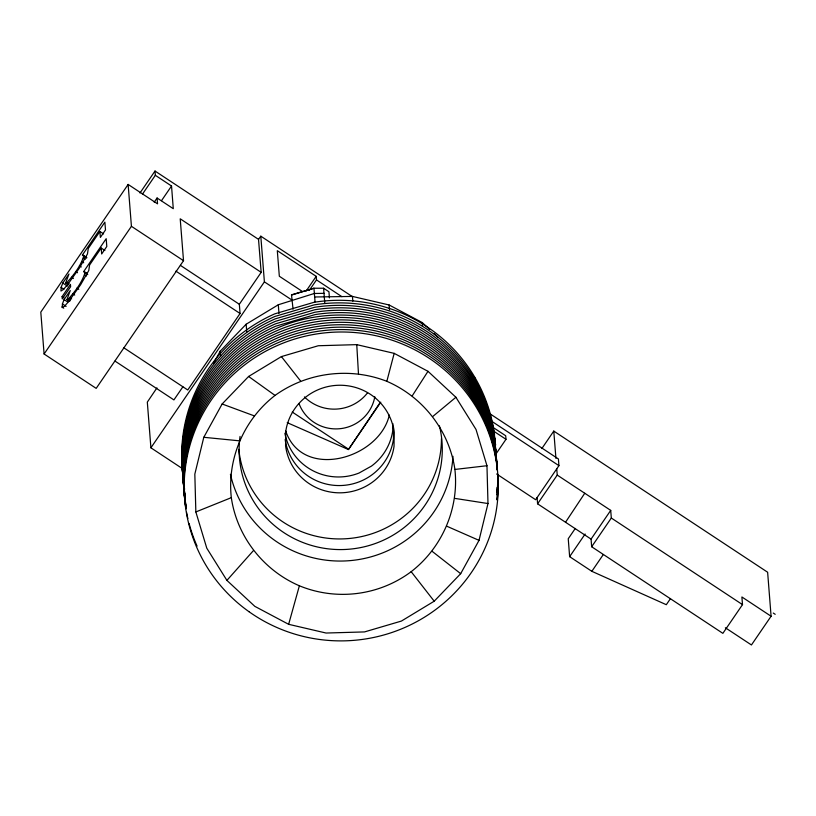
<?xml version="1.0" encoding="UTF-8"?>
<svg xmlns="http://www.w3.org/2000/svg" width="816" height="816" viewBox="0 0 816 816"><rect width="100%" height="100%" fill="white"/><g stroke="black" fill="none" stroke-linecap="round" stroke-linejoin="round"><path stroke-width="1.22" d="M231.316 497.658C227.001 458.653 244.066 419.373 275.043 395.423C307.173 372.259 349.962 366.884 386.835 381.317C422.841 396.811 449.259 430.562 454.9 469.445C459.224 508.439 442.16 547.72 411.172 571.679A112.69 110.803 -4.5 0 1 299.38 585.786C263.374 570.292 236.966 536.54 231.316 497.658L195.85 511.938L206.785 548.189L226.909 580.39L254.827 606.349L288.64 624.311L326.063 633.032L364.517 631.921L401.411 621.068L434.204 601.198L460.683 573.679L479.023 540.365L487.988 503.543L486.968 465.722L476.024 429.481L455.909 397.27L427.992 371.311L394.179 353.359L356.755 344.638L318.301 345.739L281.408 356.592L248.615 376.462L222.136 403.991L203.796 437.294L194.83 474.116L195.85 511.938M392.843 423.555L392.771 430.583A54.703 53.785 -4.5 0 1 371.484 466.089L359.05 473.025A54.703 53.785 -4.5 0 1 284.866 433.276M393.567 427.472L393.455 439.171A54.703 53.785 -4.5 0 1 339.354 485.561A54.703 53.785 -4.5 0 1 285.151 439.559M68.432 284.845L65.657 283.009L68.972 273.992L62.781 283.04L61.118 287.385L60.955 291.026L63.311 289.558L67.33 285.008L79.336 268.158L87.455 253.98L88.291 248.441L99.899 231.479L103.601 233.917M69.737 301.4L66.963 299.574L70.268 290.557L64.087 299.594L62.424 303.94L62.261 307.591L64.607 306.112L68.626 301.573L80.631 284.723L88.76 270.535L89.597 264.996L101.204 248.033L104.907 250.481M65.657 283.009L66.382 283.203C73.42 275.359 80.519 266.414 83.681 256.255L82.406 255L104.876 222.146L105.499 229.928L100.368 237.425L99.899 231.479M66.963 299.574L67.677 299.768C74.725 291.914 81.824 282.979 84.986 272.819L83.711 271.555L106.182 238.7L106.794 246.483L101.674 253.98L101.204 248.033M386.835 381.317L394.179 353.359M288.64 624.311L299.38 585.786M389.324 415.079C379.256 458.867 302.563 480.94 285.651 430.899M213.598 363.202L220.187 351.227L246.146 324.238L278.297 304.766L314.344 293.474L324.013 293.352L324.748 302.767M412.223 395.862L427.992 371.311M565.529 522.26L584.756 493.252M156.947 387.875L147.319 402.115L150.909 447.8L183.753 469.486M306.194 290.996L316.19 276.338L277.307 250.675L279.327 276.247L302.44 291.506M309.295 290.425L316.486 279.898L316.19 276.338M287.232 422.668L348.432 449.555L380.001 402.757M348.432 449.555L380.776 402.176M261.171 272.35L258.519 239.363L155.009 171.034L155.336 175.307L171.533 186.007L173.278 208.692L157.08 198.002L157.539 203.847L128.132 184.436L40.8 312.12L44.095 353.991L96.186 388.375L183.518 260.692L180.214 218.81L261.171 272.35L239.333 304.276L240.067 313.497L187.751 389.987L123.583 347.626M62.087 296.626L70.441 284.417L70.625 286.702L62.271 298.911L62.087 296.626L63.944 297.85M139.975 193.004L155.009 171.034M142.453 194.147L155.336 175.307M44.095 353.991L131.427 226.307L128.132 184.436M154.214 202.184L157.08 198.002M161.517 200.654L171.533 186.007M182.886 386.804L173.92 399.911L114.985 361.07M150.909 447.8L264.394 281.857L260.804 236.181L352.298 296.575M495.281 454.951L505.991 439.304L505.706 435.764L492.272 426.89M541.855 448.525L553.778 431.083L767.632 572.24L771.089 616.243L751.444 644.966L725.363 627.759M487.438 412.111L558.409 458.959L558.929 465.65L535.633 499.718L496.648 473.994M771.089 616.243L741.887 596.965L742.509 604.625L722.864 633.349L591.661 546.751L591.07 539.111L537.591 503.819L557.236 475.085L556.747 468.843M575.28 528.452L568.242 538.744L569.639 556.665L591.835 571.312L666.305 604.707L670.528 598.526M569.639 556.665L585.133 534.011M591.07 539.111L610.715 510.388L557.236 475.085M591.661 546.751L611.317 518.027L610.715 510.388M591.835 571.312L603.106 554.839M258.519 239.363L260.804 236.181M226.909 580.39L253.317 550.718M432.898 416.374L455.909 397.27M329.429 297.871L328.94 291.751L323.605 288.232L313.956 288.232L291.506 294.831L293.046 309.162M291.526 295.055L313.956 288.232M454.9 469.445L486.968 465.722M313.976 288.446L314.65 296.983L352.441 296.422L389.12 304.98L422.28 322.575L429.583 329.368M203.796 437.294L239.272 440.813M454.726 498.372L487.988 503.543M222.136 403.991L254.123 415.813M446.954 526.289L479.023 540.365M471.464 375.238L474.657 377.349L474.953 381.133M316.486 279.898L341.894 296.677M490.079 420.189L558.929 465.65M773.272 613.051L775.2 614.315M493.517 431.072L505.991 439.304M264.394 281.857L292.332 300.298M611.317 518.027L742.509 604.625M131.427 226.307L183.518 260.692M180.428 265.384L239.333 304.276M175.899 271.136L240.067 313.497M83.191 255.245L86.894 257.683M82.406 255L86.108 257.448M83.681 256.255L86.455 258.091M83.334 258.254L85.18 259.478M81.845 261.548L83.691 262.772M79.427 265.741L81.284 266.965M84.497 271.799L87.271 273.635M83.711 271.555L87.414 274.003M84.986 272.819L87.761 274.655M84.629 274.808L86.486 276.032M292.25 412.049L348.361 449.065M75.633 271.514L77.489 272.738M71.543 277.287L73.399 278.511M76.939 288.079L78.785 289.303M67.238 282.509L69.095 283.723M66.382 283.203L68.228 284.427M62.781 283.04L67.412 286.09M72.848 293.842L74.705 295.066M61.118 287.385L63.893 289.211M69.788 297.718L71.645 298.942M68.544 299.064L70.39 300.288M67.677 299.768L69.533 300.982M64.087 299.594L67.789 302.042M62.424 303.94L66.127 306.388M61.894 306.949L63.74 308.173M248.615 376.462L275.043 395.423M432.092 551.29L460.683 573.679M434.143 333.611L437.794 336.998M281.408 356.592L300.604 381.041M411.172 571.679L434.204 601.198M314.65 296.983L315.047 301.869M422.28 322.575L422.555 326.104M389.12 304.98L389.497 309.672M352.441 296.422L352.808 301.124M323.605 288.232L324.013 293.352M278.297 304.766L278.99 313.538M246.146 324.238L246.738 331.765M220.187 351.227L220.585 356.245M553.778 431.083L555.931 458.429M537.101 497.566L537.591 503.819M356.755 344.638L358.469 373.738M441.446 438.59A101.592 99.889 -4.5 0 1 345.097 538.795A101.592 99.889 -4.5 0 1 238.802 449.381M439.406 425.799A101.592 99.889 -4.5 0 1 345.943 549.433A101.592 99.889 -4.5 0 1 240.057 436.427M452.972 456.297A112.69 110.803 -4.5 0 1 349.411 560.684A112.69 110.803 -4.5 0 1 230.428 474.269M367.547 392.822A41.789 41.086 -4.5 0 1 304.439 396.902M374.819 396.749A39.403 38.74 -4.5 0 1 339.487 428.747A39.403 38.74 -4.5 0 1 299.003 403.543M184.63 489.325A157.07 154.438 -4.5 0 1 275.38 321.331L314.69 309.764A157.07 154.438 -4.5 0 1 495.445 445.087A157.07 154.438 -4.5 0 0 314.497 307.306L275.186 318.872A157.07 154.438 -4.5 0 0 184.436 486.877M497.801 474.443A157.07 154.438 -4.5 0 1 497.23 499.708M197.074 546.128A157.07 154.438 -4.5 0 1 189.077 523.454M187.853 518.527A157.07 154.438 -4.5 0 1 186.568 512.356M185.926 508.654A157.07 154.438 -4.5 0 1 321.473 330.827A157.07 154.438 -4.5 0 1 497.413 469.384M184.467 485.653A157.07 154.438 -4.5 0 1 274.992 316.414L314.303 304.847A157.07 154.438 -4.5 0 1 495.526 445.21A157.07 154.438 -4.5 0 0 494.986 438.855M496.873 462.223A157.07 154.438 -4.5 0 1 497.26 469.832M185.161 498.964A157.07 154.438 -4.5 0 1 318.169 321.484A157.07 154.438 -4.5 0 1 496.097 454.685M183.62 479.38A157.07 154.438 -4.5 0 1 274.798 313.844L314.099 302.277A157.07 154.438 -4.5 0 1 494.557 435.091M497.107 487.448A157.07 154.438 -4.5 0 1 496.658 492.446M185.997 505.094A157.07 154.438 -4.5 0 1 315.2 324.391A157.07 154.438 -4.5 0 1 495.944 454.614M496.281 457.103A157.07 154.438 -4.5 0 1 497.362 469.72M185.232 495.404A157.07 154.438 -4.5 0 1 275.767 326.176L315.068 314.599A157.07 154.438 -4.5 0 1 496.291 454.961M497.862 478.37A157.07 154.438 -4.5 0 1 496.75 499.78M186.15 508.694A157.07 154.438 -4.5 0 1 321.29 328.409A157.07 154.438 -4.5 0 1 497.444 469.486M497.627 483.562A157.07 154.438 -4.5 0 1 496.842 494.863M186.191 507.511A157.07 154.438 -4.5 0 1 321.749 325.9A157.07 154.438 -4.5 0 1 497.423 469.598M184.406 489.325A157.07 154.438 -4.5 0 1 275.573 323.799L314.884 312.232A157.07 154.438 -4.5 0 1 495.332 445.046M495.893 450.065A157.07 154.438 -4.5 0 1 496.281 455.124M185.201 496.597A157.07 154.438 -4.5 0 1 319.066 316.465A157.07 154.438 -4.5 0 1 496.271 454.859M497.077 467.415A157.07 154.438 -4.5 0 1 497.117 469.955M185.385 499.015A157.07 154.438 -4.5 0 1 317.985 319.066A157.07 154.438 -4.5 0 1 496.199 454.767M285.712 431.633L285.569 445.669A54.703 53.785 -4.5 0 0 339.334 492.823A54.703 53.785 -4.5 0 0 394.026 446.444L394.159 432.398A54.703 53.785 -4.5 0 0 340.405 385.244A54.703 53.785 -4.5 0 0 285.712 431.633M248.962 611.674A157.07 154.438 -4.5 0 0 497.413 502.126A157.07 154.438 -4.5 0 0 277.287 345.535A157.07 154.438 -4.5 0 0 248.962 611.674"/></g></svg>
